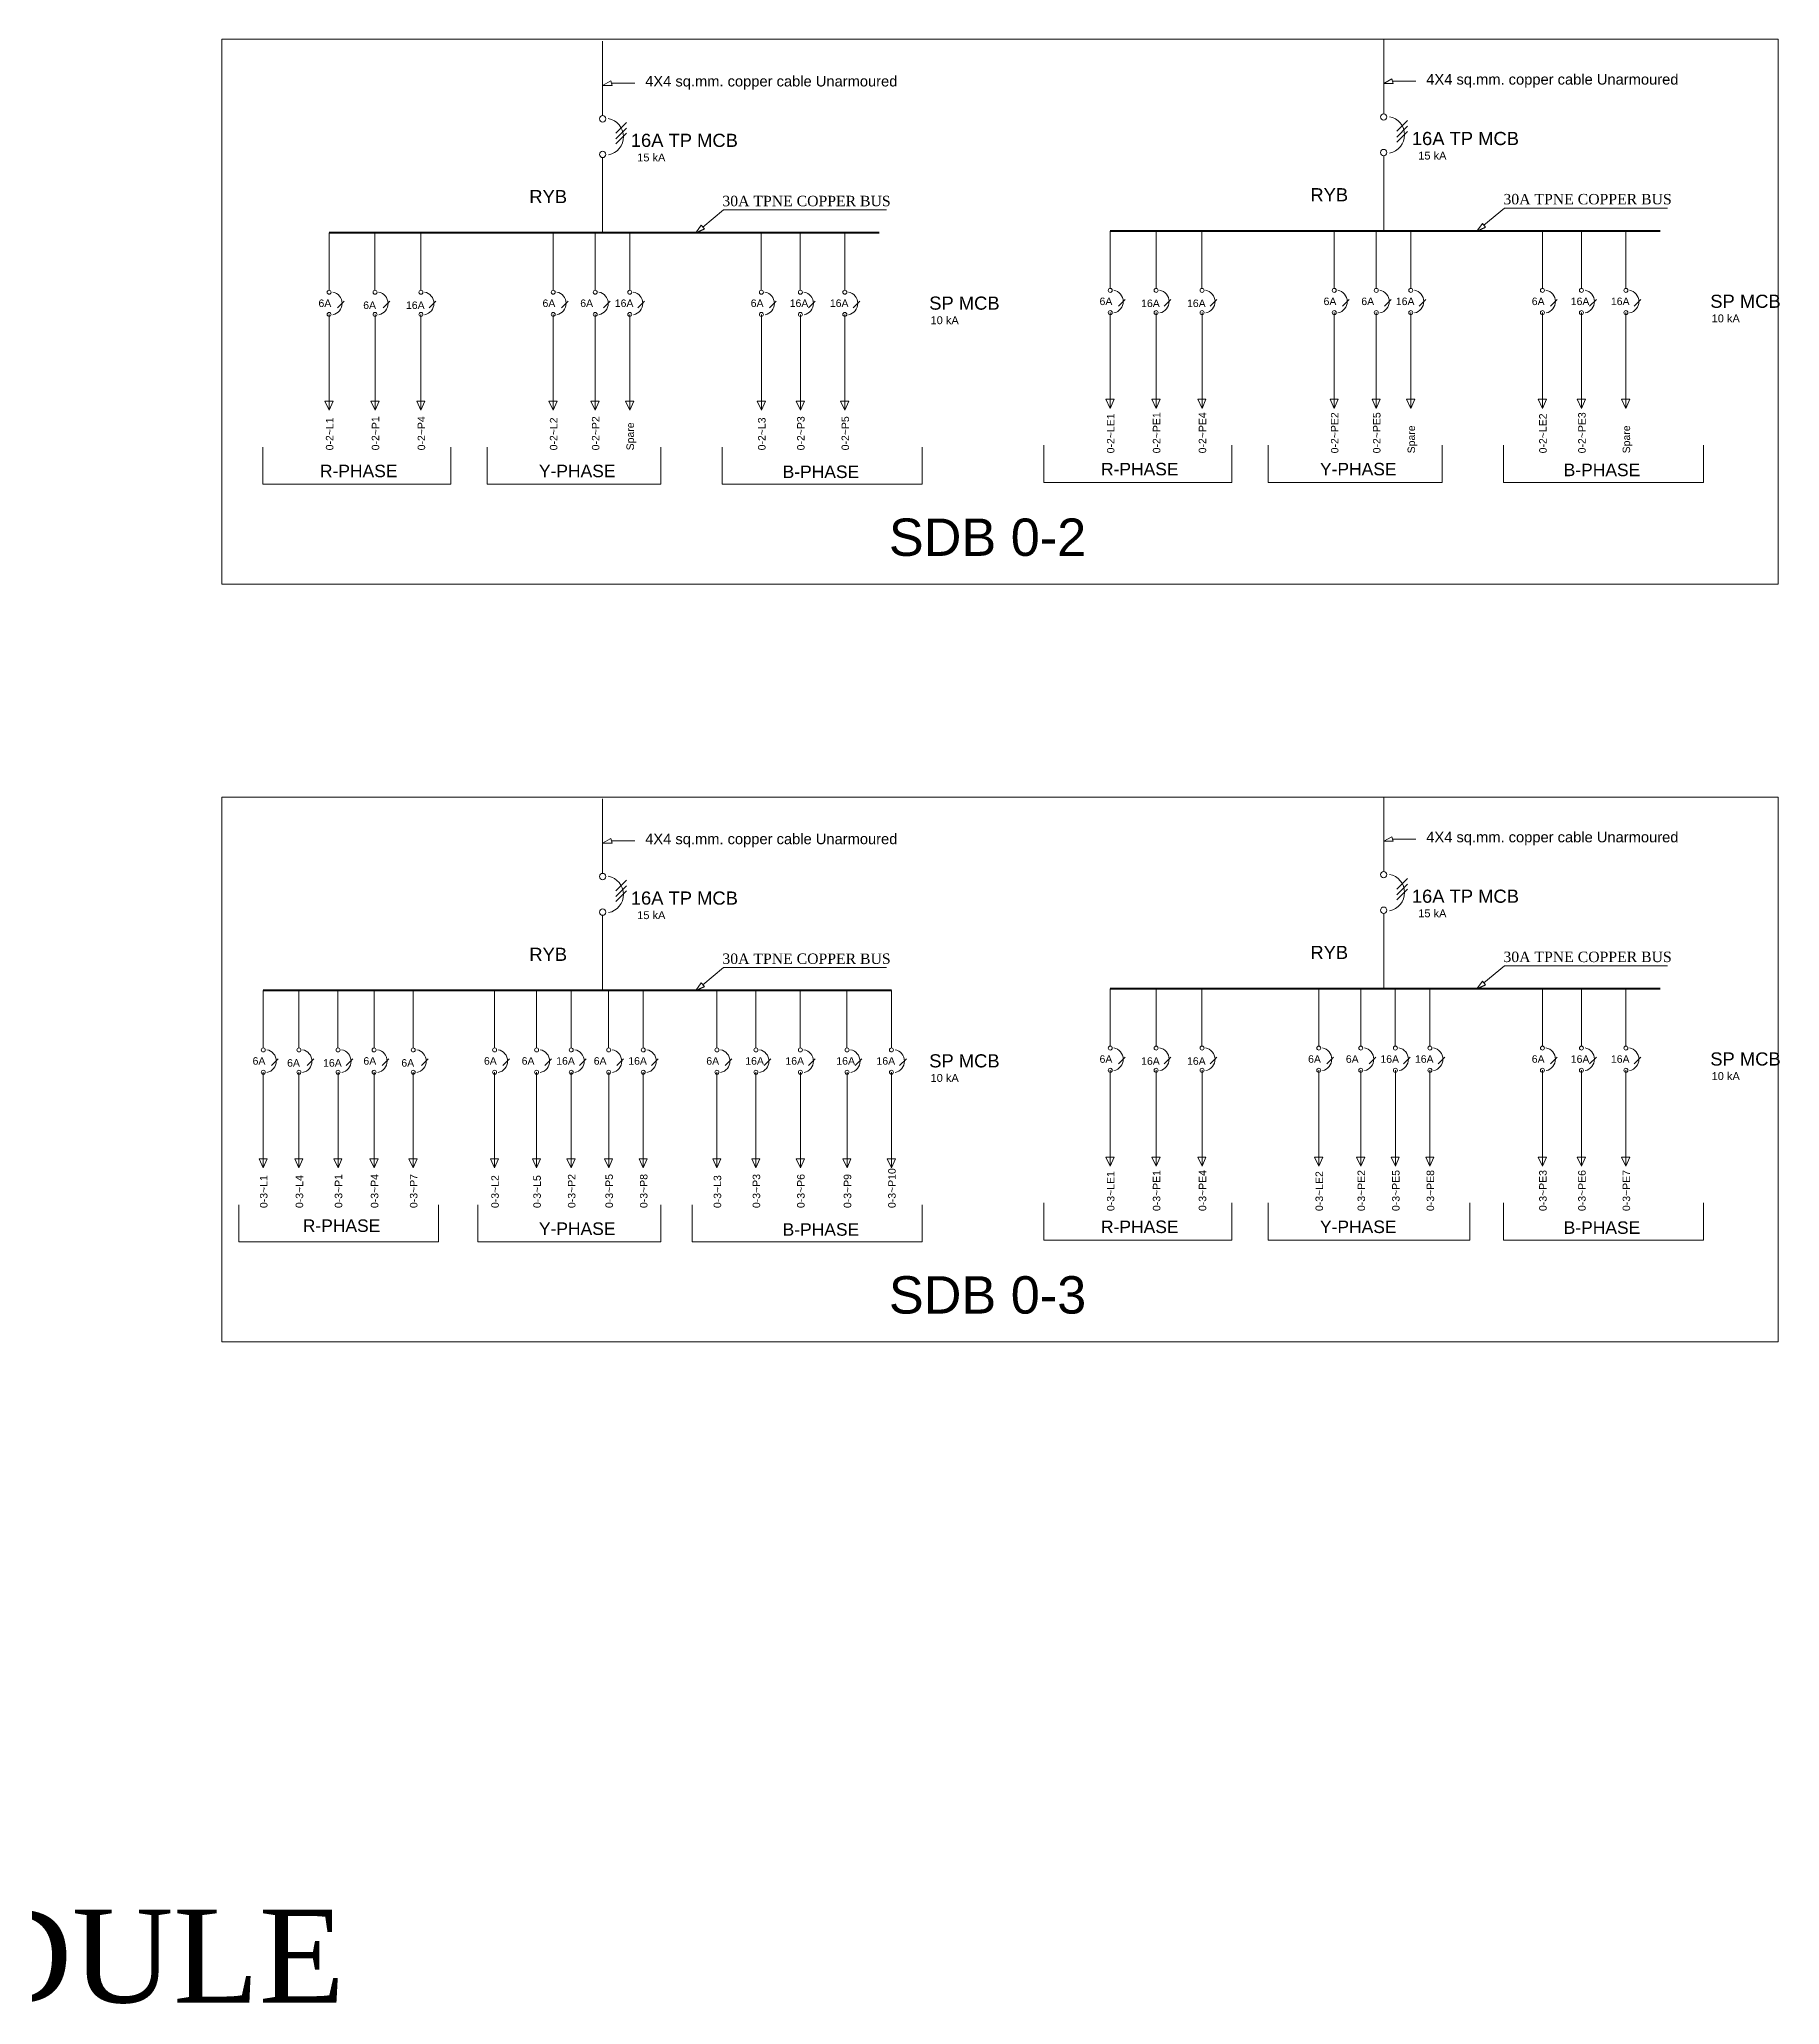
# Model space of a CAD drawing. Header units: millimetres. Extents: x 2390631 to 3136749, y 3674522 to 3929111.
# Drawn here: x 2848008 to 2918262, y 3700298 to 3779622 of the extents above; entities that cross this region are included whole.
import ezdxf

# ---------------------------------------------------------------- set-up
doc = ezdxf.new("R2010")
doc.units = ezdxf.units.MM
doc.header["$MEASUREMENT"] = 0
doc.layers.add('7 POWER PT WIRING', color=3, linetype='Continuous', lineweight=25)
doc.layers.add('Singleline', color=82, linetype='Continuous', lineweight=20)
doc.styles.add('ARIAL', font='arial.ttf')
doc.styles.add('MM', font='dutch.ttf')
doc.styles.add('ROOM', font='arial.ttf')

msp = doc.modelspace()

# ---------------------------------------------------------------- linework, layer by layer
at = {"layer": '7 POWER PT WIRING'}
for p, q in [((2874510, 3771809), (2874854, 3771969)), ((2906039, 3771884), (2906383, 3772044)), ((2874510, 3741227), (2874854, 3741387)), ((2906039, 3741302), (2906383, 3741462))]:
    msp.add_line(p, q, dxfattribs=at)
at = {"layer": 'Singleline', "ltscale": 3}
for p, q in [((2918205, 3779622), (2855377, 3779622)), ((2855377, 3779622), (2855377, 3757631)), ((2918205, 3757631), (2918205, 3779622)), ((2855377, 3757631), (2918205, 3757631)), ((2918205, 3749040), (2855377, 3749040)), ((2855377, 3749040), (2855377, 3727049)), ((2918205, 3727049), (2918205, 3749040)), ((2855377, 3727049), (2918205, 3727049))]:
    msp.add_line(p, q, dxfattribs=at)
at = {"layer": 'Singleline'}
for p, q in [((2870749, 3776542), (2870749, 3779547)), ((2902278, 3776617), (2902278, 3779622)), ((2871080, 3777945), (2870749, 3777758)), ((2871129, 3777758), (2870749, 3777758)), ((2902609, 3778021), (2902278, 3777833)), ((2902658, 3777833), (2902278, 3777833)), ((2870748, 3771809), (2870749, 3774510)), ((2870749, 3773594), (2870749, 3774848)), ((2902277, 3771884), (2902278, 3774585)), ((2902278, 3773670), (2902278, 3774923)), ((2874731, 3772118), (2874510, 3771809)), ((2906260, 3772193), (2906039, 3771884)), ((2870749, 3745960), (2870749, 3748965)), ((2902278, 3746035), (2902278, 3749040)), ((2871080, 3747364), (2870749, 3747177)), ((2902609, 3747439), (2902278, 3747252)), ((2871129, 3747177), (2870749, 3747177)), ((2902658, 3747252), (2902278, 3747252)), ((2870749, 3743013), (2870749, 3744266)), ((2902278, 3743088), (2902278, 3744342)), ((2870748, 3741227), (2870749, 3743928)), ((2902277, 3741302), (2902278, 3744004)), ((2874731, 3741536), (2874510, 3741227)), ((2906260, 3741611), (2906039, 3741302))]:
    msp.add_line(p, q, dxfattribs=at)
at = {"layer": 'Singleline', "ltscale": 2.5}
for p, q in [((2871080, 3777945), (2871129, 3777758)), ((2902609, 3778021), (2902658, 3777833)), ((2874731, 3772118), (2874854, 3771969)), ((2906260, 3772193), (2906383, 3772044)), ((2871080, 3747364), (2871129, 3747177)), ((2902609, 3747439), (2902658, 3747252)), ((2874731, 3741536), (2874854, 3741387)), ((2906260, 3741611), (2906383, 3741462))]:
    msp.add_line(p, q, dxfattribs=at)
at = {"layer": 'Singleline', "color": 4}
for p, q in [((2871104, 3777852), (2872048, 3777852)), ((2902633, 3777927), (2903577, 3777927)), ((2902633, 3747345), (2903577, 3747345)), ((2871104, 3747270), (2872048, 3747270))]:
    msp.add_line(p, q, dxfattribs=at)
at = {"layer": 'Singleline', "color": 2}
for p, q in [((2871279, 3775833), (2871710, 3776264)), ((2871279, 3775604), (2871710, 3776035)), ((2902808, 3775909), (2903239, 3776340)), ((2902808, 3775679), (2903239, 3776110)), ((2902808, 3775475), (2903239, 3775906)), ((2871279, 3775400), (2871710, 3775831)), ((2900278, 3769569), (2900278, 3771884)), ((2901975, 3769569), (2901975, 3771884)), ((2903369, 3769569), (2903369, 3771884)), ((2868749, 3769494), (2868749, 3771809)), ((2870446, 3769494), (2870446, 3771809)), ((2871840, 3769494), (2871840, 3771809)), ((2869083, 3768781), (2869352, 3769050)), ((2870780, 3768781), (2871049, 3769050)), ((2872174, 3768781), (2872444, 3769050)), ((2900612, 3768856), (2900881, 3769125)), ((2902309, 3768856), (2902578, 3769125)), ((2903703, 3768856), (2903973, 3769125)), ((2868752, 3768516), (2868752, 3764650)), ((2870449, 3768516), (2870449, 3764650)), ((2871843, 3768516), (2871843, 3764650)), ((2900281, 3768591), (2900281, 3764725)), ((2901978, 3768591), (2901978, 3764725)), ((2903372, 3768591), (2903372, 3764725)), ((2868581, 3765018), (2868911, 3765018)), ((2870278, 3765018), (2870608, 3765018)), ((2871673, 3765018), (2872003, 3765018)), ((2900110, 3765093), (2900440, 3765093)), ((2901807, 3765093), (2902137, 3765093)), ((2903202, 3765093), (2903532, 3765093)), ((2866088, 3763167), (2866088, 3761662)), ((2873102, 3763167), (2873102, 3761662)), ((2897617, 3763242), (2897617, 3761738)), ((2904631, 3763242), (2904631, 3761738)), ((2866088, 3761662), (2873102, 3761662)), ((2897617, 3761738), (2904631, 3761738)), ((2902808, 3745327), (2903239, 3745758)), ((2871279, 3745252), (2871710, 3745683)), ((2871279, 3745023), (2871710, 3745454)), ((2871279, 3744818), (2871710, 3745250)), ((2902808, 3745098), (2903239, 3745529)), ((2902808, 3744894), (2903239, 3745325)), ((2866384, 3738913), (2866384, 3741227)), ((2868082, 3738913), (2868082, 3741227)), ((2869476, 3738913), (2869476, 3741227)), ((2870990, 3738913), (2870990, 3741227)), ((2872385, 3738913), (2872385, 3741227)), ((2899654, 3738988), (2899654, 3741302)), ((2901351, 3738988), (2901351, 3741302)), ((2902746, 3738988), (2902746, 3741302)), ((2904140, 3738988), (2904140, 3741302)), ((2866387, 3737935), (2866387, 3734069)), ((2866719, 3738199), (2866988, 3738468)), ((2868084, 3737935), (2868084, 3734069)), ((2868416, 3738199), (2868685, 3738468)), ((2869479, 3737935), (2869479, 3734069)), ((2869810, 3738199), (2870080, 3738468)), ((2870993, 3737935), (2870993, 3734069)), ((2871325, 3738199), (2871594, 3738468)), ((2872388, 3737935), (2872388, 3734069)), ((2872719, 3738199), (2872989, 3738468)), ((2899657, 3738010), (2899657, 3734144)), ((2899988, 3738274), (2900257, 3738544)), ((2901354, 3738010), (2901354, 3734144)), ((2901685, 3738274), (2901954, 3738544)), ((2902748, 3738010), (2902748, 3734144)), ((2903080, 3738274), (2903349, 3738544)), ((2904143, 3738010), (2904143, 3734144)), ((2904474, 3738274), (2904744, 3738544)), ((2866217, 3734436), (2866547, 3734436)), ((2867914, 3734436), (2868244, 3734436)), ((2869309, 3734436), (2869639, 3734436)), ((2870823, 3734436), (2871153, 3734436)), ((2872218, 3734436), (2872548, 3734436)), ((2899486, 3734511), (2899816, 3734511)), ((2901183, 3734511), (2901513, 3734511)), ((2902578, 3734511), (2902908, 3734511)), ((2903973, 3734511), (2904303, 3734511)), ((2865704, 3732585), (2865704, 3731081)), ((2873102, 3732585), (2873102, 3731081)), ((2897617, 3732660), (2897617, 3731156)), ((2905759, 3732660), (2905759, 3731156)), ((2865704, 3731081), (2873102, 3731081)), ((2897617, 3731156), (2905759, 3731156))]:
    msp.add_line(p, q, dxfattribs=at)
at = {"layer": 'Singleline', "color": 1, "lineweight": 80}
for p, q in [((2913436, 3771884), (2891235, 3771884)), ((2881906, 3771809), (2859706, 3771809)), ((2882404, 3741227), (2857046, 3741227)), ((2913436, 3741302), (2891235, 3741302))]:
    msp.add_line(p, q, dxfattribs=at)
at = {"layer": 'Singleline', "color": 1}
for p, q in [((2891235, 3769569), (2891235, 3771884)), ((2893088, 3769569), (2893088, 3771884)), ((2894941, 3769569), (2894941, 3771884)), ((2859706, 3769494), (2859706, 3771809)), ((2861559, 3769494), (2861559, 3771809)), ((2863411, 3769494), (2863411, 3771809)), ((2860040, 3768781), (2860309, 3769050)), ((2861893, 3768781), (2862162, 3769050)), ((2863746, 3768781), (2864015, 3769050)), ((2891569, 3768856), (2891838, 3769125)), ((2893422, 3768856), (2893691, 3769125)), ((2895275, 3768856), (2895544, 3769125)), ((2859709, 3768516), (2859709, 3764650)), ((2861562, 3768516), (2861562, 3764650)), ((2863414, 3768516), (2863414, 3764650)), ((2891238, 3768591), (2891238, 3764725)), ((2893091, 3768591), (2893091, 3764725)), ((2894943, 3768591), (2894943, 3764725)), ((2859538, 3765018), (2859868, 3765018)), ((2861391, 3765018), (2861721, 3765018)), ((2863244, 3765018), (2863574, 3765018)), ((2891067, 3765093), (2891397, 3765093)), ((2892920, 3765093), (2893250, 3765093)), ((2894773, 3765093), (2895103, 3765093)), ((2857034, 3763167), (2857034, 3761662)), ((2864615, 3763167), (2864615, 3761662)), ((2888564, 3763242), (2888564, 3761738)), ((2896144, 3763242), (2896144, 3761738)), ((2857034, 3761662), (2864615, 3761662)), ((2888564, 3761738), (2896144, 3761738)), ((2857046, 3738913), (2857046, 3741227)), ((2858487, 3738913), (2858487, 3741227)), ((2860065, 3738913), (2860065, 3741227)), ((2861520, 3738913), (2861520, 3741227)), ((2863098, 3738913), (2863098, 3741227)), ((2891235, 3738988), (2891235, 3741302)), ((2893088, 3738988), (2893088, 3741302)), ((2894941, 3738988), (2894941, 3741302)), ((2857049, 3737935), (2857049, 3734069)), ((2857380, 3738199), (2857649, 3738468)), ((2858490, 3737935), (2858490, 3734069)), ((2858821, 3738199), (2859091, 3738468)), ((2860068, 3737935), (2860068, 3734069)), ((2860399, 3738199), (2860669, 3738468)), ((2861523, 3737935), (2861523, 3734069)), ((2861854, 3738199), (2862124, 3738468)), ((2863101, 3737935), (2863101, 3734069)), ((2863432, 3738199), (2863702, 3738468)), ((2891238, 3738010), (2891238, 3734144)), ((2891569, 3738274), (2891838, 3738544)), ((2893091, 3738010), (2893091, 3734144)), ((2893422, 3738274), (2893691, 3738544)), ((2894943, 3738010), (2894943, 3734144)), ((2895275, 3738274), (2895544, 3738544)), ((2856878, 3734436), (2857208, 3734436)), ((2858319, 3734436), (2858649, 3734436)), ((2859897, 3734436), (2860227, 3734436)), ((2861352, 3734436), (2861682, 3734436)), ((2862930, 3734436), (2863260, 3734436)), ((2891067, 3734511), (2891397, 3734511)), ((2892920, 3734511), (2893250, 3734511)), ((2894773, 3734511), (2895103, 3734511)), ((2856064, 3732585), (2856064, 3731081)), ((2864119, 3732585), (2864119, 3731081)), ((2888564, 3732660), (2888564, 3731156)), ((2896144, 3732660), (2896144, 3731156)), ((2856064, 3731081), (2864119, 3731081)), ((2888564, 3731156), (2896144, 3731156))]:
    msp.add_line(p, q, dxfattribs=at)
at = {"layer": 'Singleline', "color": 5}
for p, q in [((2908683, 3769569), (2908683, 3771884)), ((2910257, 3769569), (2910257, 3771884)), ((2912051, 3769569), (2912051, 3771884)), ((2877154, 3769494), (2877154, 3771809)), ((2878728, 3769494), (2878728, 3771809)), ((2880522, 3769494), (2880522, 3771809)), ((2877488, 3768781), (2877757, 3769050)), ((2879062, 3768781), (2879332, 3769050)), ((2880856, 3768781), (2881125, 3769050)), ((2909017, 3768856), (2909286, 3769125)), ((2910591, 3768856), (2910861, 3769125)), ((2912385, 3768856), (2912654, 3769125)), ((2877156, 3768516), (2877156, 3764650)), ((2878731, 3768516), (2878731, 3764650)), ((2880525, 3768516), (2880525, 3764650)), ((2908686, 3768591), (2908686, 3764725)), ((2910260, 3768591), (2910260, 3764725)), ((2912054, 3768591), (2912054, 3764725)), ((2876986, 3765018), (2877316, 3765018)), ((2878561, 3765018), (2878891, 3765018)), ((2880354, 3765018), (2880684, 3765018)), ((2908515, 3765093), (2908845, 3765093)), ((2910090, 3765093), (2910420, 3765093)), ((2911883, 3765093), (2912213, 3765093)), ((2875578, 3763167), (2875578, 3761662)), ((2883652, 3763167), (2883652, 3761662)), ((2907107, 3763242), (2907107, 3761738)), ((2915181, 3763242), (2915181, 3761738)), ((2875578, 3761662), (2883652, 3761662)), ((2907107, 3761738), (2915181, 3761738)), ((2875360, 3738913), (2875360, 3741227)), ((2876935, 3738913), (2876935, 3741227)), ((2878728, 3738913), (2878728, 3741227)), ((2880610, 3738913), (2880610, 3741227)), ((2882404, 3738913), (2882404, 3741227)), ((2908683, 3738988), (2908683, 3741302)), ((2910257, 3738988), (2910257, 3741302)), ((2912051, 3738988), (2912051, 3741302)), ((2875363, 3737935), (2875363, 3734069)), ((2875694, 3738199), (2875964, 3738468)), ((2876938, 3737935), (2876938, 3734069)), ((2877269, 3738199), (2877538, 3738468)), ((2878731, 3737935), (2878731, 3734069)), ((2879062, 3738199), (2879332, 3738468)), ((2880613, 3737935), (2880613, 3734069)), ((2880945, 3738199), (2881214, 3738468)), ((2882407, 3737935), (2882407, 3734069)), ((2882738, 3738199), (2883008, 3738468)), ((2908686, 3738010), (2908686, 3734144)), ((2909017, 3738274), (2909286, 3738544)), ((2910260, 3738010), (2910260, 3734144)), ((2910591, 3738274), (2910861, 3738544)), ((2912054, 3738010), (2912054, 3734144)), ((2912385, 3738274), (2912654, 3738544)), ((2875193, 3734436), (2875522, 3734436)), ((2876767, 3734436), (2877097, 3734436)), ((2878561, 3734436), (2878891, 3734436)), ((2880443, 3734436), (2880773, 3734436)), ((2882237, 3734436), (2882567, 3734436)), ((2908515, 3734511), (2908845, 3734511)), ((2910090, 3734511), (2910420, 3734511)), ((2911883, 3734511), (2912213, 3734511)), ((2874356, 3732585), (2874356, 3731081)), ((2883652, 3732585), (2883652, 3731081)), ((2907107, 3732660), (2907107, 3731156)), ((2915181, 3732660), (2915181, 3731156)), ((2874356, 3731081), (2883652, 3731081)), ((2907107, 3731156), (2915181, 3731156))]:
    msp.add_line(p, q, dxfattribs=at)
at = {"layer": 'Singleline'}
for points in [[(2882205, 3772738), (2875629, 3772738), (2874792, 3772043)], [(2913734, 3772813), (2907158, 3772813), (2906321, 3772119)], [(2882205, 3742156), (2875629, 3742156), (2874792, 3741462)], [(2913734, 3742231), (2907158, 3742231), (2906321, 3741537)]]:
    msp.add_lwpolyline(points, dxfattribs=at)
at = {"layer": 'Singleline', "color": 1}
for points in [[(2859868, 3765018), (2859709, 3764650), (2859538, 3765018)], [(2861721, 3765018), (2861562, 3764650), (2861391, 3765018)], [(2863574, 3765018), (2863414, 3764650), (2863244, 3765018)], [(2891397, 3765093), (2891238, 3764725), (2891067, 3765093)], [(2893250, 3765093), (2893091, 3764725), (2892920, 3765093)], [(2895103, 3765093), (2894943, 3764725), (2894773, 3765093)], [(2857208, 3734436), (2857049, 3734069), (2856878, 3734436)], [(2858649, 3734436), (2858490, 3734069), (2858319, 3734436)], [(2860227, 3734436), (2860068, 3734069), (2859897, 3734436)], [(2861682, 3734436), (2861523, 3734069), (2861352, 3734436)], [(2863260, 3734436), (2863101, 3734069), (2862930, 3734436)], [(2891397, 3734511), (2891238, 3734144), (2891067, 3734511)], [(2893250, 3734511), (2893091, 3734144), (2892920, 3734511)], [(2895103, 3734511), (2894943, 3734144), (2894773, 3734511)]]:
    msp.add_lwpolyline(points, dxfattribs=at)
at = {"layer": 'Singleline', "color": 2}
for points in [[(2868911, 3765018), (2868752, 3764650), (2868581, 3765018)], [(2870608, 3765018), (2870449, 3764650), (2870278, 3765018)], [(2872003, 3765018), (2871843, 3764650), (2871673, 3765018)], [(2900440, 3765093), (2900281, 3764725), (2900110, 3765093)], [(2902137, 3765093), (2901978, 3764725), (2901807, 3765093)], [(2903532, 3765093), (2903372, 3764725), (2903202, 3765093)], [(2866547, 3734436), (2866387, 3734069), (2866217, 3734436)], [(2868244, 3734436), (2868084, 3734069), (2867914, 3734436)], [(2869639, 3734436), (2869479, 3734069), (2869309, 3734436)], [(2871153, 3734436), (2870993, 3734069), (2870823, 3734436)], [(2872548, 3734436), (2872388, 3734069), (2872218, 3734436)], [(2899816, 3734511), (2899657, 3734144), (2899486, 3734511)], [(2901513, 3734511), (2901354, 3734144), (2901183, 3734511)], [(2902908, 3734511), (2902748, 3734144), (2902578, 3734511)], [(2904303, 3734511), (2904143, 3734144), (2903973, 3734511)]]:
    msp.add_lwpolyline(points, dxfattribs=at)
at = {"layer": 'Singleline', "color": 5}
for points in [[(2877316, 3765018), (2877156, 3764650), (2876986, 3765018)], [(2878891, 3765018), (2878731, 3764650), (2878561, 3765018)], [(2880684, 3765018), (2880525, 3764650), (2880354, 3765018)], [(2908845, 3765093), (2908686, 3764725), (2908515, 3765093)], [(2910420, 3765093), (2910260, 3764725), (2910090, 3765093)], [(2912213, 3765093), (2912054, 3764725), (2911883, 3765093)], [(2875522, 3734436), (2875363, 3734069), (2875193, 3734436)], [(2877097, 3734436), (2876938, 3734069), (2876767, 3734436)], [(2878891, 3734436), (2878731, 3734069), (2878561, 3734436)], [(2880773, 3734436), (2880613, 3734069), (2880443, 3734436)], [(2882567, 3734436), (2882407, 3734069), (2882237, 3734436)], [(2908845, 3734511), (2908686, 3734144), (2908515, 3734511)], [(2910420, 3734511), (2910260, 3734144), (2910090, 3734511)], [(2912213, 3734511), (2912054, 3734144), (2911883, 3734511)]]:
    msp.add_lwpolyline(points, dxfattribs=at)
at = {"layer": 'Singleline', "color": 2}
for centre, radius in [((2870749, 3776413), 129), ((2902278, 3776488), 129), ((2870749, 3774977), 129), ((2902278, 3775052), 129), ((2868752, 3769414), 80.5), ((2870449, 3769414), 80.5), ((2871843, 3769414), 80.5), ((2900281, 3769489), 80.5), ((2901978, 3769489), 80.5), ((2903372, 3769489), 80.5), ((2868752, 3768516), 80.5), ((2870449, 3768516), 80.5), ((2871843, 3768516), 80.5), ((2900281, 3768591), 80.5), ((2901978, 3768591), 80.5), ((2903372, 3768591), 80.5), ((2870749, 3745831), 129), ((2902278, 3745907), 129), ((2870749, 3744395), 129), ((2902278, 3744470), 129), ((2866387, 3738832), 80.5), ((2868084, 3738832), 80.5), ((2869479, 3738832), 80.5), ((2870993, 3738832), 80.5), ((2872388, 3738832), 80.5), ((2899657, 3738907), 80.5), ((2901354, 3738907), 80.5), ((2902748, 3738907), 80.5), ((2904143, 3738907), 80.5), ((2866387, 3737935), 80.5), ((2868084, 3737935), 80.5), ((2869479, 3737935), 80.5), ((2870993, 3737935), 80.5), ((2872388, 3737935), 80.5), ((2899657, 3738010), 80.5), ((2901354, 3738010), 80.5), ((2902748, 3738010), 80.5), ((2904143, 3738010), 80.5)]:
    msp.add_circle(centre, radius, dxfattribs=at)
at = {"layer": 'Singleline', "color": 1}
for centre in [(2859709, 3769414), (2861562, 3769414), (2863414, 3769414), (2891238, 3769489), (2893091, 3769489), (2894943, 3769489), (2859709, 3768516), (2861562, 3768516), (2863414, 3768516), (2891238, 3768591), (2893091, 3768591), (2894943, 3768591), (2857049, 3738832), (2858490, 3738832), (2860068, 3738832), (2861523, 3738832), (2863101, 3738832), (2891238, 3738907), (2893091, 3738907), (2894943, 3738907), (2857049, 3737935), (2858490, 3737935), (2860068, 3737935), (2861523, 3737935), (2863101, 3737935), (2891238, 3738010), (2893091, 3738010), (2894943, 3738010)]:
    msp.add_circle(centre, 80.5, dxfattribs=at)
at = {"layer": 'Singleline', "color": 5}
for centre in [(2877156, 3769414), (2878731, 3769414), (2880525, 3769414), (2908686, 3769489), (2910260, 3769489), (2912054, 3769489), (2877156, 3768516), (2878731, 3768516), (2880525, 3768516), (2908686, 3768591), (2910260, 3768591), (2912054, 3768591), (2875363, 3738832), (2876938, 3738832), (2878731, 3738832), (2880613, 3738832), (2882407, 3738832), (2908686, 3738907), (2910260, 3738907), (2912054, 3738907), (2875363, 3737935), (2876938, 3737935), (2878731, 3737935), (2880613, 3737935), (2882407, 3737935), (2908686, 3738010), (2910260, 3738010), (2912054, 3738010)]:
    msp.add_circle(centre, 80.5, dxfattribs=at)
at = {"layer": 'Singleline', "color": 2}
for centre, radius in [((2870841, 3775690), 747), ((2902371, 3775765), 747), ((2900338, 3769037), 467), ((2902035, 3769037), 467), ((2903430, 3769037), 467), ((2868809, 3768962), 467), ((2870506, 3768962), 467), ((2871901, 3768962), 467), ((2870841, 3745108), 747), ((2902371, 3745184), 747), ((2866445, 3738380), 467), ((2868142, 3738380), 467), ((2869537, 3738380), 467), ((2871051, 3738380), 467), ((2872446, 3738380), 467), ((2899715, 3738456), 467), ((2901412, 3738456), 467), ((2902806, 3738456), 467), ((2904201, 3738456), 467)]:
    msp.add_arc(centre, radius, 281.24796, 79.48748, dxfattribs=at)
at = {"layer": 'Singleline', "color": 1}
for centre in [(2891296, 3769037), (2893148, 3769037), (2895001, 3769037), (2859766, 3768962), (2861619, 3768962), (2863472, 3768962), (2857106, 3738380), (2858548, 3738380), (2860126, 3738380), (2861581, 3738380), (2863159, 3738380), (2891296, 3738456), (2893148, 3738456), (2895001, 3738456)]:
    msp.add_arc(centre, 467, 281.24796, 79.48748, dxfattribs=at)
at = {"layer": 'Singleline', "color": 5}
for centre in [(2908743, 3769037), (2910318, 3769037), (2912112, 3769037), (2877214, 3768962), (2878789, 3768962), (2880582, 3768962), (2875421, 3738380), (2876995, 3738380), (2878789, 3738380), (2880671, 3738380), (2882465, 3738380), (2908743, 3738456), (2910318, 3738456), (2912112, 3738456)]:
    msp.add_arc(centre, 467, 281.24796, 79.48748, dxfattribs=at)

# ---------------------------------------------------------------- texts
at = {"layer": 'Singleline', "style": 'ROOM'}
for p in [(2903995, 3777794), (2872466, 3777719), (2872466, 3747137), (2903995, 3747212)]:
    msp.add_text('4X4 sq.mm. copper cable Unarmoured', height=424.37, dxfattribs=at).set_placement(p)
at = {"layer": 'Singleline', "color": 1}
for s, height, style, p in [('16A TP MCB', 530.5, 'ROOM', (2903414, 3775354)), ('16A TP MCB', 530.5, 'ROOM', (2871885, 3775279)), ('15 kA', 318.3, 'ROOM', (2903673, 3774769)), ('15 kA', 318.3, 'ROOM', (2872144, 3774694)), (' RYB', 530.5, 'ROOM', (2867583, 3773009)), (' RYB', 530.5, 'ROOM', (2899112, 3773084)), ('30A TPNE COPPER BUS', 420.38, 'MM', (2875582, 3772886)), ('30A TPNE COPPER BUS', 420.38, 'MM', (2907111, 3772961)), ('6A  ', 302.4, 'ARIAL', (2859278, 3768820)), ('6A  ', 302.4, 'ARIAL', (2861084, 3768739)), ('16A  ', 302.4, 'ARIAL', (2862810, 3768739)), (' SP MCB', 530.5, 'ROOM', (2883726, 3768709)), ('6A  ', 302.4, 'ARIAL', (2890807, 3768895)), ('16A  ', 302.4, 'ARIAL', (2892486, 3768815)), ('16A  ', 302.4, 'ARIAL', (2894339, 3768815)), (' SP MCB', 530.5, 'ROOM', (2915255, 3768784)), ('10 kA', 318.3, 'ROOM', (2883986, 3768124)), ('10 kA', 318.3, 'ROOM', (2915515, 3768200)), ('R-PHASE', 504, 'ARIAL', (2859336, 3761948)), ('R-PHASE', 504, 'ARIAL', (2890865, 3762024)), ('16A TP MCB', 530.5, 'ROOM', (2871885, 3744697)), ('16A TP MCB', 530.5, 'ROOM', (2903414, 3744772)), ('15 kA', 318.3, 'ROOM', (2872144, 3744113)), ('15 kA', 318.3, 'ROOM', (2903673, 3744188)), (' RYB', 530.5, 'ROOM', (2867583, 3742427)), ('30A TPNE COPPER BUS', 420.38, 'MM', (2875582, 3742304)), (' RYB', 530.5, 'ROOM', (2899112, 3742503)), ('30A TPNE COPPER BUS', 420.38, 'MM', (2907111, 3742379)), (' SP MCB', 530.5, 'ROOM', (2883726, 3738127)), ('6A  ', 302.4, 'ARIAL', (2890807, 3738314)), (' SP MCB', 530.5, 'ROOM', (2915255, 3738203)), ('6A  ', 302.4, 'ARIAL', (2856618, 3738238)), ('6A  ', 302.4, 'ARIAL', (2858012, 3738158)), ('16A  ', 302.4, 'ARIAL', (2859464, 3738158)), ('6A  ', 302.4, 'ARIAL', (2861092, 3738238)), ('6A  ', 302.4, 'ARIAL', (2862623, 3738158)), ('10 kA', 318.3, 'ROOM', (2883986, 3737543)), ('16A  ', 302.4, 'ARIAL', (2892486, 3738233)), ('16A  ', 302.4, 'ARIAL', (2894339, 3738233)), ('10 kA', 318.3, 'ROOM', (2915515, 3737618)), ('R-PHASE', 504, 'ARIAL', (2858644, 3731488)), ('R-PHASE', 504, 'ARIAL', (2890865, 3731442)), ('OVERALL SCHEMATIC POWER DISTRIBUTION DIAGRAM WITH CABLE SCHEDULE', 3750, 'MM', (2641809, 3700385))]:
    msp.add_text(s, height=height, dxfattribs=dict(at, style=style)).set_placement(p)
at = {"layer": 'Singleline', "color": 2, "style": 'ARIAL'}
for s, height, p in [('6A  ', 302.4, (2868321, 3768820)), ('6A  ', 302.4, (2869845, 3768820)), ('16A  ', 302.4, (2871239, 3768820)), ('6A  ', 302.4, (2899850, 3768895)), ('6A  ', 302.4, (2901374, 3768895)), ('16A  ', 302.4, (2902768, 3768895)), ('Y-PHASE', 504, (2868176, 3761948)), ('Y-PHASE', 504, (2899705, 3762024)), ('6A  ', 302.4, (2899226, 3738314)), ('6A  ', 302.4, (2900750, 3738314)), ('16A  ', 302.4, (2902144, 3738314)), ('16A  ', 302.4, (2903539, 3738314)), ('6A  ', 302.4, (2865957, 3738238)), ('6A  ', 302.4, (2867480, 3738238)), ('16A  ', 302.4, (2868875, 3738238)), ('6A  ', 302.4, (2870389, 3738238)), ('16A  ', 302.4, (2871784, 3738238)), ('Y-PHASE', 504, (2868176, 3731367)), ('Y-PHASE', 504, (2899705, 3731442))]:
    msp.add_text(s, height=height, dxfattribs=at).set_placement(p)
at = {"layer": 'Singleline', "color": 5, "style": 'ARIAL'}
for s, height, p in [('6A  ', 302.4, (2876726, 3768820)), ('16A  ', 302.4, (2878300, 3768820)), ('16A  ', 302.4, (2879921, 3768820)), ('6A  ', 302.4, (2908255, 3768895)), ('16A  ', 302.4, (2909829, 3768895)), ('16A  ', 302.4, (2911450, 3768895)), ('B-PHASE', 504, (2878014, 3761915)), ('B-PHASE', 504, (2909543, 3761990)), ('6A  ', 302.4, (2908255, 3738314)), ('16A  ', 302.4, (2909829, 3738314)), ('16A  ', 302.4, (2911450, 3738314)), ('6A  ', 302.4, (2874932, 3738238)), ('16A  ', 302.4, (2876507, 3738238)), ('16A  ', 302.4, (2878127, 3738238)), ('16A  ', 302.4, (2880183, 3738238)), ('16A  ', 302.4, (2881803, 3738238)), ('B-PHASE', 504, (2878014, 3731333)), ('B-PHASE', 504, (2909543, 3731409))]:
    msp.add_text(s, height=height, dxfattribs=at).set_placement(p)
at = {"layer": 'Singleline', "color": 1, "style": 'ARIAL'}
for s, p in [('0-2~L1', (2859879, 3763033)), ('0-2~P1', (2861731, 3763033)), ('0-2~P4', (2863584, 3763033)), ('0-2~LE1', (2891408, 3762912)), ('0-2~PE1', (2893260, 3762912)), ('0-2~PE4', (2895113, 3762912)), ('0-3~P1', (2860238, 3732451)), ('0-3~P4', (2861693, 3732451)), ('0-3~P7', (2863271, 3732451)), ('0-3~LE1', (2891408, 3732330)), ('0-3~PE1', (2893260, 3732330)), ('0-3~PE4', (2895113, 3732330)), ('0-3~L1', (2857219, 3732451)), ('0-3~L4', (2858660, 3732451))]:
    msp.add_text(s, height=302.4, rotation=90, dxfattribs=at).set_placement(p)
at = {"layer": 'Singleline', "color": 2, "style": 'ARIAL'}
for s, p in [('0-2~L2', (2868921, 3763033)), ('0-2~P2', (2870618, 3763033)), ('Spare', (2872013, 3763033)), ('0-2~PE2', (2900450, 3762912)), ('0-2~PE5', (2902148, 3762912)), ('Spare', (2903542, 3762912)), ('0-3~P2', (2869649, 3732451)), ('0-3~P5', (2871163, 3732451)), ('0-3~P8', (2872558, 3732451)), ('0-3~LE2', (2899827, 3732330)), ('0-3~PE2', (2901524, 3732330)), ('0-3~PE5', (2902918, 3732330)), ('0-3~PE8', (2904313, 3732330)), ('0-3~L2', (2866557, 3732451)), ('0-3~L5', (2868254, 3732451))]:
    msp.add_text(s, height=302.4, rotation=90, dxfattribs=at).set_placement(p)
at = {"layer": 'Singleline', "color": 5, "style": 'ARIAL'}
for s, p in [('0-2~L3', (2877326, 3763033)), ('0-2~P3', (2878901, 3763033)), ('0-2~P5', (2880695, 3763033)), ('0-2~LE2', (2908855, 3762912)), ('0-2~PE3', (2910430, 3762912)), ('Spare', (2912224, 3762912)), ('0-3~P3', (2877107, 3732451)), ('0-3~P6', (2878901, 3732451)), ('0-3~P9', (2880783, 3732451)), ('0-3~P10', (2882577, 3732451)), ('0-3~PE3', (2908855, 3732330)), ('0-3~PE6', (2910430, 3732330)), ('0-3~PE7', (2912224, 3732330)), ('0-3~L3', (2875533, 3732451))]:
    msp.add_text(s, height=302.4, rotation=90, dxfattribs=at).set_placement(p)
at = {"layer": 'Singleline', "color": 1, "linetype": 'Continuous', "lineweight": 35, "insert": (2886286, 3759516), "char_height": 1509.3, "attachment_point": 5, "style": 'ARIAL'}
msp.add_mtext('SDB 0-2', dxfattribs=at)
at = {"layer": 'Singleline', "color": 1, "linetype": 'Continuous', "lineweight": 35, "insert": (2886286, 3728935), "char_height": 1509.3, "width": 11946.41, "attachment_point": 5, "style": 'ARIAL'}
msp.add_mtext('SDB 0-3', dxfattribs=at)

doc.saveas('drawing.dxf')
